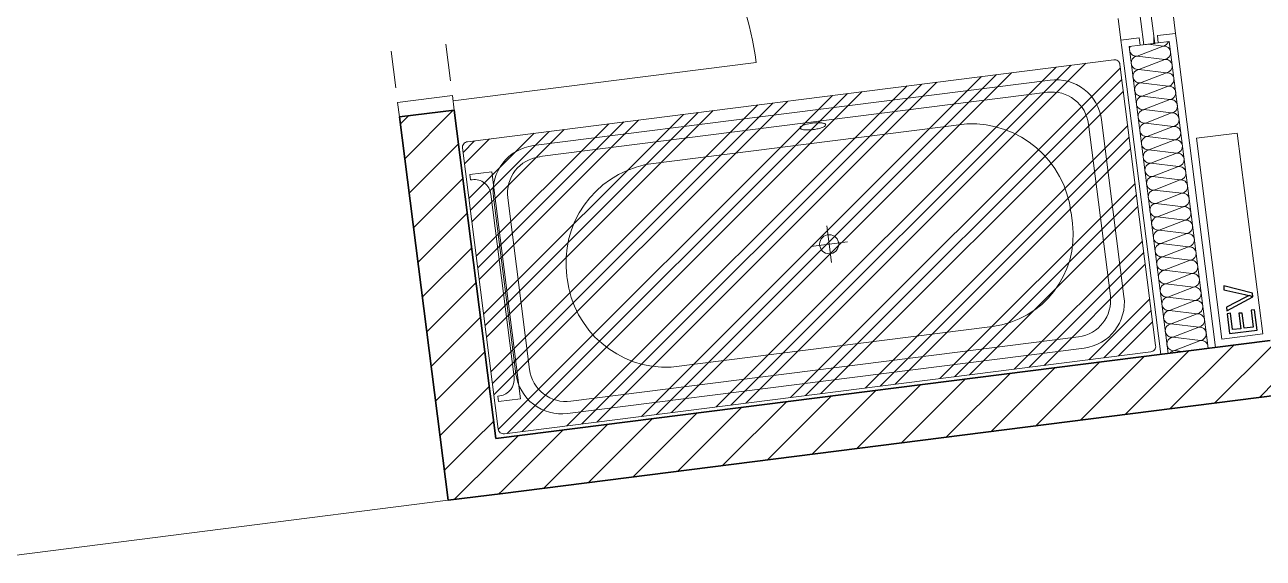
# Model space of a CAD drawing. Header units: metres. Extents: x 2713679.5 to 2713747.3, y 1226017.1 to 1226104.2.
# Drawn here: x 2713732.22 to 2713735.583, y 1226037.476 to 1226038.926 of the extents above; entities that cross this region are included whole.
import ezdxf

# ---------------------------------------------------------------- set-up
doc = ezdxf.new("R2010")
doc.units = ezdxf.units.M
doc.header["$MEASUREMENT"] = 0
doc.linetypes.add('31', pattern=[105, 75, -15, 0, -15])
doc.linetypes.add('Strichpunkt 3_1_1mm Achsen', pattern=[0.25, 0.15, -0.05, 0, -0.05])
for name, color, linetype, true_color in [('haustechnik', 7, 'Continuous', 0x0332dd), ('raum', 7, 'Continuous', 0x000000), ('texte', 7, 'Continuous', 0x000000)]:
    doc.layers.add(name, color=color, linetype=linetype, true_color=true_color)
doc.layers.add('plangrafiken', color=251, linetype='Continuous')
doc.layers.add('waende_stuetzen', color=250, linetype='Continuous')

msp = doc.modelspace()

# ---------------------------------------------------------------- linework, layer by layer
at = {"layer": 'haustechnik', "color": 106, "linetype": 'Continuous', "lineweight": 13, "true_color": 0x008a1e}
for p, q in [((2713735.4016, 1226038.617), (2713735.5127, 1226038.6311)), ((2713735.5127, 1226038.6311), (2713735.582, 1226038.0855)), ((2713735.4709, 1226038.0714), (2713735.4016, 1226038.617)), ((2713735.582, 1226038.0855), (2713735.4709, 1226038.0714))]:
    msp.add_line(p, q, dxfattribs=at)
at = {"layer": 'plangrafiken', "color": 7, "linetype": 'Continuous', "lineweight": 13}
for p, q in [((2713735.1773, 1226038.8305), (2713733.422, 1226038.6077)), ((2713735.291, 1226038.0536), (2713735.1941, 1226038.8175)), ((2713735.0044, 1226038.7752), (2713733.601, 1226038.5971)), ((2713733.6181, 1226038.5671), (2713734.997, 1226038.7421)), ((2713734.7785, 1226038.6564), (2713733.9055, 1226038.5456)), ((2713735.1088, 1226038.6554), (2713735.168, 1226038.1892)), ((2713735.205, 1226038.1869), (2713735.1441, 1226038.6669)), ((2713735.5127, 1226038.6311), (2713735.4016, 1226038.617)), ((2713735.582, 1226038.0855), (2713735.5127, 1226038.6311)), ((2713733.4084, 1226038.5908), (2713733.5053, 1226037.827)), ((2713735.4016, 1226038.617), (2713735.4709, 1226038.0714)), ((2713733.4878, 1226038.5263), (2713733.4283, 1226038.5188)), ((2713733.5661, 1226037.9093), (2713733.4878, 1226038.5263)), ((2713733.4283, 1226038.5188), (2713733.4302, 1226038.5039)), ((2713733.4302, 1226038.5039), (2713733.4351, 1226038.5045)), ((2713733.4854, 1226038.4655), (2713733.5486, 1226037.9675)), ((2713733.4927, 1226038.4574), (2713733.5536, 1226037.9773)), ((2713733.5906, 1226037.989), (2713733.5314, 1226038.4553)), ((2713735.0649, 1226038.3853), (2713735.0611, 1226038.415)), ((2713734.4044, 1226038.3282), (2713734.4041, 1226038.3301)), ((2713733.6921, 1226038.2413), (2713733.6927, 1226038.2363)), ((2713733.9753, 1226037.995), (2713734.8483, 1226038.1058)), ((2713735.4709, 1226038.0714), (2713735.582, 1226038.0855)), ((2713735.0814, 1226038.0774), (2713733.7024, 1226037.9024)), ((2713735.278, 1226038.0368), (2713733.5221, 1226037.814)), ((2713733.6934, 1226037.869), (2713735.0968, 1226038.0471)), ((2713733.5097, 1226037.9172), (2713733.5047, 1226037.9166)), ((2713733.5047, 1226037.9166), (2713733.5066, 1226037.9017)), ((2713733.5066, 1226037.9017), (2713733.5661, 1226037.9093))]:
    msp.add_line(p, q, dxfattribs=at)
at = {"layer": 'plangrafiken', "color": 255, "linetype": 'Continuous', "lineweight": 13}
for p, q in [((2713733.9352, 1226037.8664), (2713734.8588, 1226038.79)), ((2713733.9757, 1226037.8715), (2713734.8993, 1226038.7952)), ((2713734.0971, 1226037.887), (2713735.0208, 1226038.8106)), ((2713734.1376, 1226037.8921), (2713735.0613, 1226038.8157)), ((2713734.1781, 1226037.8972), (2713735.1018, 1226038.8209)), ((2713734.2996, 1226037.9127), (2713735.1952, 1226038.8083)), ((2713733.6922, 1226037.8356), (2713734.6158, 1226038.7592)), ((2713733.7327, 1226037.8407), (2713734.6563, 1226038.7643)), ((2713733.7732, 1226037.8458), (2713734.6968, 1226038.7695)), ((2713733.8947, 1226037.8613), (2713734.8183, 1226038.7849)), ((2713734.3401, 1226037.9178), (2713735.1992, 1226038.7769)), ((2713733.5056, 1226037.8257), (2713734.4134, 1226038.7335)), ((2713733.5302, 1226037.815), (2713734.4539, 1226038.7386)), ((2713733.5707, 1226037.8202), (2713734.4943, 1226038.7438)), ((2713734.3806, 1226037.9229), (2713735.2032, 1226038.7455)), ((2713733.4697, 1226038.108), (2713734.0489, 1226038.6873)), ((2713733.4737, 1226038.0766), (2713734.0894, 1226038.6924)), ((2713733.4856, 1226037.9825), (2713734.2109, 1226038.7078)), ((2713733.4896, 1226037.9511), (2713734.2514, 1226038.7129)), ((2713733.4936, 1226037.9198), (2713734.2919, 1226038.7181)), ((2713733.4458, 1226038.2963), (2713733.8059, 1226038.6564)), ((2713733.4498, 1226038.2649), (2713733.8464, 1226038.6616)), ((2713733.4537, 1226038.2335), (2713733.8869, 1226038.6667)), ((2713733.4657, 1226038.1394), (2713734.0084, 1226038.6821)), ((2713733.4259, 1226038.4531), (2713733.6035, 1226038.6307)), ((2713733.4299, 1226038.4218), (2713733.644, 1226038.6359)), ((2713733.4338, 1226038.3904), (2713733.6845, 1226038.641)), ((2713734.5021, 1226037.9383), (2713735.2151, 1226038.6514)), ((2713734.5426, 1226037.9435), (2713735.2191, 1226038.62)), ((2713733.4099, 1226038.5786), (2713733.4415, 1226038.6102)), ((2713733.4139, 1226038.5472), (2713733.482, 1226038.6153)), ((2713734.5831, 1226037.9486), (2713735.2231, 1226038.5887)), ((2713734.7046, 1226037.964), (2713735.2351, 1226038.4945)), ((2713734.7451, 1226037.9692), (2713735.239, 1226038.4632)), ((2713734.7855, 1226037.9743), (2713735.243, 1226038.4318)), ((2713734.907, 1226037.9897), (2713735.255, 1226038.3377)), ((2713734.9475, 1226037.9949), (2713735.2589, 1226038.3063)), ((2713734.988, 1226038), (2713735.2629, 1226038.2749)), ((2713735.1095, 1226038.0154), (2713735.2749, 1226038.1808)), ((2713735.15, 1226038.0206), (2713735.2789, 1226038.1494)), ((2713735.1905, 1226038.0257), (2713735.2828, 1226038.1181))]:
    msp.add_line(p, q, dxfattribs=at)
at = {"layer": 'plangrafiken', "color": 7, "linetype": '31', "lineweight": 13}
for p, q in [((2713734.398, 1226038.3787), (2713734.4106, 1226038.2795)), ((2713734.4539, 1226038.3354), (2713734.3547, 1226038.3228))]:
    msp.add_line(p, q, dxfattribs=at)
at = {"layer": 'plangrafiken', "color": 7, "linetype": 'Continuous', "lineweight": 13}
msp.add_circle((2713734.4043, 1226038.3291), 0.026, dxfattribs=at)
for centre, radius, start, end in [((2713735.1792, 1226038.8156), 0.015, 7.2325, 97.2326), ((2713735.0201, 1226038.6512), 0.125, 7.2326, 97.2326), ((2713735.0096, 1226038.6428), 0.1, 7.2326, 97.2326), ((2713734.3593, 1226038.5895), 0.0676, 106.6396, 111.2328), ((2713734.3679, 1226038.5613), 0.0971, 103.1144, 106.7189), ((2713734.3736, 1226038.5371), 0.1219, 100.064, 103.1585), ((2713734.3762, 1226038.5231), 0.1362, 97.2195, 100.094), ((2713734.3762, 1226038.5231), 0.1362, 94.3712, 97.2457), ((2713734.3752, 1226038.5373), 0.1219, 91.3067, 94.4012), ((2713734.3747, 1226038.5622), 0.0971, 87.7463, 91.3508), ((2713734.376, 1226038.5916), 0.0676, 83.2324, 87.8255), ((2713734.3793, 1226038.619), 0.04, 76.8717, 83.4003), ((2713734.3842, 1226038.6392), 0.0192, 66.6223, 77.2852), ((2713734.3891, 1226038.6501), 0.00731, 47.2664, 67.6697), ((2713734.3921, 1226038.6534), 0.00282, 9.4283, 47.6671), ((2713734.7904, 1226038.3842), 0.2724, 6.4932, 92.5194), ((2713734.3283, 1226038.6453), 0.00282, 146.7981, 185.0369), ((2713734.3321, 1226038.6429), 0.00731, 126.7954, 147.1987), ((2713734.3313, 1226038.6488), 0.00731, 227.2664, 247.6697), ((2713734.3395, 1226038.6335), 0.0192, 117.18, 127.8428), ((2713734.3362, 1226038.6597), 0.0192, 246.6223, 257.2852), ((2713734.3492, 1226038.6152), 0.04, 111.0649, 117.5935), ((2713734.341, 1226038.6798), 0.04, 256.8717, 263.4003), ((2713734.3444, 1226038.7072), 0.0676, 263.2324, 267.8255), ((2713734.3456, 1226038.7367), 0.0971, 267.7463, 271.3508), ((2713734.3451, 1226038.7616), 0.1219, 271.3067, 274.4012), ((2713734.3441, 1226038.7757), 0.1362, 274.3712, 277.2457), ((2713734.3442, 1226038.7757), 0.1362, 277.2195, 280.094), ((2713734.3467, 1226038.7618), 0.1219, 280.064, 283.1585), ((2713734.3525, 1226038.7376), 0.0971, 283.1144, 286.7189), ((2713734.361, 1226038.7093), 0.0676, 286.6396, 291.2328), ((2713734.3711, 1226038.6837), 0.04, 291.0649, 297.5935), ((2713734.3809, 1226038.6654), 0.0192, 297.18, 307.8428), ((2713734.3883, 1226038.656), 0.00731, 306.7954, 327.1987), ((2713733.4233, 1226038.5927), 0.015, 94.8063, 187.1963), ((2713733.6167, 1226038.4731), 0.125, 97.2326, 187.2326), ((2713733.6307, 1226038.4678), 0.1, 97.2326, 187.2326), ((2713733.9618, 1226038.2791), 0.2724, 101.9458, 187.972), ((2713733.4408, 1226038.4599), 0.045, 7.2326, 97.2326), ((2713734.8168, 1226038.3538), 0.25, 277.2326, 7.2326), ((2713733.9634, 1226038.2671), 0.2724, 186.4932, 272.5194), ((2713735.0688, 1226038.1766), 0.1, 277.2326, 7.2326), ((2713735.081, 1226038.1711), 0.125, 277.2326, 7.2326), ((2713735.2761, 1226038.0517), 0.015, 277.2325, 7.2326), ((2713733.6898, 1226038.0016), 0.1, 187.2326, 277.2326), ((2713733.504, 1226037.9619), 0.045, 277.2326, 7.2326), ((2713733.6777, 1226037.993), 0.125, 187.2326, 277.2326), ((2713733.5202, 1226037.8289), 0.015, 187.2326, 277.2326)]:
    msp.add_arc(centre, radius, start, end, dxfattribs=at)
at = {"layer": 'raum', "color": 255, "linetype": 'Continuous', "lineweight": 13}
msp.add_line((2713732.1292, 1226037.4759), (2713733.3693, 1226037.6333), dxfattribs=at)
at = {"layer": 'texte'}
for points in [[(2713735.4757, 1226038.2159), (2713735.4764, 1226038.2057), (2713735.5334, 1226038.1925), (2713735.5363, 1226038.1918), (2713735.5458, 1226038.1903), (2713735.5546, 1226038.186), (2713735.5538, 1226038.1962)], [(2713735.483, 1226038.1582), (2713735.4844, 1226038.148), (2713735.5546, 1226038.186), (2713735.5458, 1226038.1903), (2713735.5429, 1226038.1889), (2713735.5341, 1226038.1845)], [(2713735.4851, 1226038.1399), (2713735.4917, 1226038.0866), (2713735.5663, 1226038.0954), (2713735.559, 1226038.1509), (2713735.5502, 1226038.1502), (2713735.556, 1226038.1041), (2713735.5312, 1226038.1012), (2713735.5261, 1226038.1421), (2713735.5173, 1226038.1414), (2713735.5224, 1226038.0997), (2713735.4998, 1226038.0975), (2713735.4939, 1226038.1414)]]:
    msp.add_lwpolyline(points, close=True, dxfattribs=at)
at = {"layer": 'waende_stuetzen', "color": 7, "linetype": 'Continuous', "lineweight": 13}
for p, q in [((2713735.2585, 1226038.871), (2713735.1578, 1226039.6646)), ((2713735.1876, 1226039.6684), (2713735.2883, 1226038.8748)), ((2713735.2406, 1226038.8403), (2713735.311, 1226038.8677)), ((2713735.2982, 1226038.876), (2713735.2486, 1226038.8697)), ((2713735.2883, 1226038.8748), (2713735.2585, 1226038.871)), ((2713735.2705, 1226038.8725), (2713735.311, 1226038.8677)), ((2713733.3828, 1226038.7186), (2713734.2062, 1226038.8231)), ((2713735.2406, 1226038.8403), (2713735.3156, 1226038.8313)), ((2713735.2452, 1226038.8039), (2713735.3156, 1226038.8313)), ((2713735.2452, 1226038.8039), (2713735.3202, 1226038.7949)), ((2713735.2498, 1226038.7675), (2713735.3202, 1226038.7949)), ((2713735.2498, 1226038.7675), (2713735.3249, 1226038.7586)), ((2713735.2544, 1226038.7311), (2713735.3249, 1226038.7586)), ((2713733.3809, 1226038.7335), (2713733.2321, 1226038.7146)), ((2713733.3859, 1226038.6938), (2713733.3809, 1226038.7335)), ((2713735.2544, 1226038.7311), (2713735.3295, 1226038.7222)), ((2713735.259, 1226038.6948), (2713735.3295, 1226038.7222)), ((2713733.2321, 1226038.7146), (2713733.2371, 1226038.675)), ((2713735.259, 1226038.6948), (2713735.3341, 1226038.6858)), ((2713735.2636, 1226038.6584), (2713735.3341, 1226038.6858)), ((2713735.2636, 1226038.6584), (2713735.3387, 1226038.6494)), ((2713735.2683, 1226038.622), (2713735.3387, 1226038.6494)), ((2713735.2683, 1226038.622), (2713735.3433, 1226038.6131)), ((2713735.2729, 1226038.5856), (2713735.3433, 1226038.6131)), ((2713735.2729, 1226038.5856), (2713735.3479, 1226038.5767)), ((2713735.2775, 1226038.5493), (2713735.3479, 1226038.5767)), ((2713735.2775, 1226038.5493), (2713735.3526, 1226038.5403)), ((2713735.2821, 1226038.5129), (2713735.3526, 1226038.5403)), ((2713735.2821, 1226038.5129), (2713735.3572, 1226038.5039)), ((2713735.2867, 1226038.4765), (2713735.3572, 1226038.5039)), ((2713735.2867, 1226038.4765), (2713735.3618, 1226038.4676)), ((2713735.2913, 1226038.4401), (2713735.3618, 1226038.4676)), ((2713735.2913, 1226038.4401), (2713735.3664, 1226038.4312)), ((2713735.296, 1226038.4038), (2713735.3664, 1226038.4312)), ((2713735.296, 1226038.4038), (2713735.371, 1226038.3948)), ((2713735.3006, 1226038.3674), (2713735.371, 1226038.3948)), ((2713735.3006, 1226038.3674), (2713735.3756, 1226038.3584)), ((2713735.3052, 1226038.331), (2713735.3756, 1226038.3584)), ((2713735.3052, 1226038.331), (2713735.3803, 1226038.3221)), ((2713735.3098, 1226038.2946), (2713735.3803, 1226038.3221)), ((2713735.3098, 1226038.2946), (2713735.3849, 1226038.2857)), ((2713735.3144, 1226038.2583), (2713735.3849, 1226038.2857)), ((2713735.3144, 1226038.2583), (2713735.3895, 1226038.2493)), ((2713735.319, 1226038.2219), (2713735.3895, 1226038.2493)), ((2713735.319, 1226038.2219), (2713735.3941, 1226038.2129)), ((2713735.3237, 1226038.1855), (2713735.3941, 1226038.2129)), ((2713735.3237, 1226038.1855), (2713735.3987, 1226038.1766)), ((2713735.3283, 1226038.1491), (2713735.3987, 1226038.1766)), ((2713735.3283, 1226038.1491), (2713735.4033, 1226038.1402)), ((2713735.3329, 1226038.1128), (2713735.4033, 1226038.1402)), ((2713735.3329, 1226038.1128), (2713735.408, 1226038.1038)), ((2713735.3375, 1226038.0764), (2713735.408, 1226038.1038)), ((2713735.3375, 1226038.0764), (2713735.4126, 1226038.0674)), ((2713735.3421, 1226038.04), (2713735.4126, 1226038.0674)), ((2713735.3246, 1226038.0326), (2713735.4337, 1226038.0465)), ((2713735.3421, 1226038.04), (2713735.363, 1226038.0375))]:
    msp.add_line(p, q, dxfattribs=at)
at = {"layer": 'waende_stuetzen', "color": 7, "linetype": 'Strichpunkt 3_1_1mm Achsen', "lineweight": 13}
for p, q in [((2713735.1008, 1226039.6372), (2713735.1965, 1226038.8833)), ((2713735.2496, 1226039.6561), (2713735.3453, 1226038.9022)), ((2713733.2751, 1226039.5668), (2713733.3859, 1226038.6938)), ((2713733.1263, 1226039.5479), (2713733.2371, 1226038.675))]:
    msp.add_line(p, q, dxfattribs=at)
at = {"layer": 'waende_stuetzen', "color": 7, "linetype": 'Continuous', "lineweight": 18}
for p, q in [((2713735.2461, 1226038.8896), (2713735.1965, 1226038.8833)), ((2713735.2486, 1226038.8697), (2713735.2461, 1226038.8896)), ((2713735.2957, 1226038.8959), (2713735.3453, 1226038.9022)), ((2713735.2982, 1226038.876), (2713735.2957, 1226038.8959)), ((2713735.3478, 1226038.8823), (2713735.3453, 1226038.9022)), ((2713735.199, 1226038.8634), (2713735.1965, 1226038.8833)), ((2713735.199, 1226038.8634), (2713735.3047, 1226038.0301)), ((2713735.2188, 1226038.866), (2713735.2486, 1226038.8697)), ((2713735.2188, 1226038.866), (2713735.3246, 1226038.0326)), ((2713735.328, 1226038.8798), (2713735.2982, 1226038.876)), ((2713735.4337, 1226038.0465), (2713735.328, 1226038.8798)), ((2713735.4535, 1226038.049), (2713735.3478, 1226038.8823)), ((2713735.4337, 1226038.0465), (2713735.4535, 1226038.049)), ((2713735.3047, 1226038.0301), (2713735.3246, 1226038.0326))]:
    msp.add_line(p, q, dxfattribs=at)
at = {"layer": 'waende_stuetzen', "color": 7, "linetype": 'Continuous', "lineweight": 0, "true_color": 0xffffff}
msp.add_line((2713735.2861, 1226038.8745), (2713735.2861, 1226038.8916), dxfattribs=at)
at = {"layer": 'waende_stuetzen', "color": 7, "linetype": 'Continuous', "lineweight": 35}
for p, q in [((2713733.3859, 1226038.6938), (2713733.2371, 1226038.675)), ((2713733.4992, 1226037.801), (2713733.3859, 1226038.6938)), ((2713733.2371, 1226038.675), (2713733.3693, 1226037.6333)), ((2713735.6024, 1226038.0679), (2713733.4992, 1226037.801)), ((2713733.5181, 1226037.6522), (2713735.6212, 1226037.9191)), ((2713733.3693, 1226037.6333), (2713733.5181, 1226037.6522))]:
    msp.add_line(p, q, dxfattribs=at)
at = {"layer": 'waende_stuetzen', "color": 18, "linetype": 'Continuous', "lineweight": 0, "true_color": 0x000000}
for p, q in [((2713733.2515, 1226038.5616), (2713733.3834, 1226038.6935)), ((2713733.2395, 1226038.6557), (2713733.2619, 1226038.6781)), ((2713733.2634, 1226038.4675), (2713733.3976, 1226038.6016)), ((2713733.2754, 1226038.3733), (2713733.4096, 1226038.5075)), ((2713733.2873, 1226038.2792), (2713733.4215, 1226038.4134)), ((2713733.2993, 1226038.1851), (2713733.4334, 1226038.3193)), ((2713733.3112, 1226038.091), (2713733.4454, 1226038.2252)), ((2713733.3232, 1226037.9969), (2713733.4573, 1226038.131)), ((2713735.3297, 1226037.8821), (2713735.5029, 1226038.0553)), ((2713735.4512, 1226037.8975), (2713735.6045, 1226038.0508)), ((2713733.3351, 1226037.9027), (2713733.4693, 1226038.0369)), ((2713735.0868, 1226037.8513), (2713735.2599, 1226038.0244)), ((2713735.2082, 1226037.8667), (2713735.3814, 1226038.0399)), ((2713734.8438, 1226037.8204), (2713735.017, 1226037.9936)), ((2713734.9653, 1226037.8358), (2713735.1385, 1226038.009)), ((2713734.4793, 1226037.7742), (2713734.6525, 1226037.9474)), ((2713734.6008, 1226037.7896), (2713734.774, 1226037.9628)), ((2713734.7223, 1226037.805), (2713734.8955, 1226037.9782)), ((2713735.5727, 1226037.9129), (2713735.6165, 1226037.9567)), ((2713733.3471, 1226037.8086), (2713733.4812, 1226037.9428)), ((2713734.2364, 1226037.7433), (2713734.4096, 1226037.9165)), ((2713734.3579, 1226037.7588), (2713734.531, 1226037.9319)), ((2713733.9934, 1226037.7125), (2713734.1666, 1226037.8857)), ((2713734.1149, 1226037.7279), (2713734.2881, 1226037.9011)), ((2713733.4377, 1226037.7932), (2713733.4932, 1226037.8487)), ((2713733.7504, 1226037.6817), (2713733.9236, 1226037.8549)), ((2713733.8719, 1226037.6971), (2713734.0451, 1226037.8703)), ((2713733.5171, 1226037.6604), (2713733.6807, 1226037.824)), ((2713733.629, 1226037.6663), (2713733.8021, 1226037.8394)), ((2713733.359, 1226037.7145), (2713733.4377, 1226037.7932)), ((2713733.5051, 1226037.7545), (2713733.5592, 1226037.8086)), ((2713733.386, 1226037.6354), (2713733.5051, 1226037.7545)), ((2713733.5075, 1226037.6508), (2713733.5171, 1226037.6604))]:
    msp.add_line(p, q, dxfattribs=at)
at = {"layer": 'waende_stuetzen', "color": 7, "linetype": 'Continuous', "lineweight": 13}
for centre, radius, start, end in [((2713733.3828, 1226038.7186), 0.83, 7.2326, 97.2326), ((2713735.2383, 1226038.8584), 0.0183, 154.545, 187.2326), ((2713735.2383, 1226038.8584), 0.0183, 187.2326, 277.2326), ((2713735.3087, 1226038.8859), 0.0183, 277.2326, 339.8492), ((2713735.3133, 1226038.8495), 0.0183, 7.2326, 97.2326), ((2713735.2429, 1226038.8221), 0.0183, 97.2326, 187.2326), ((2713735.3133, 1226038.8495), 0.0183, 277.2326, 7.2326), ((2713735.3179, 1226038.8131), 0.0183, 7.2326, 97.2326), ((2713735.2429, 1226038.8221), 0.0183, 187.2326, 277.2326), ((2713735.2475, 1226038.7857), 0.0183, 97.2326, 187.2326), ((2713735.3179, 1226038.8131), 0.0183, 277.2326, 7.2326), ((2713735.3226, 1226038.7767), 0.0183, 7.2326, 97.2326), ((2713735.2475, 1226038.7857), 0.0183, 187.2326, 277.2326), ((2713735.2521, 1226038.7493), 0.0183, 97.2326, 187.2326), ((2713735.3226, 1226038.7767), 0.0183, 277.2326, 7.2326), ((2713735.3272, 1226038.7404), 0.0183, 7.2326, 97.2326), ((2713735.2521, 1226038.7493), 0.0183, 187.2326, 277.2326), ((2713735.2567, 1226038.7129), 0.0183, 97.2326, 187.2326), ((2713735.3272, 1226038.7404), 0.0183, 277.2326, 7.2326), ((2713735.3318, 1226038.704), 0.0183, 7.2326, 97.2326), ((2713735.2567, 1226038.7129), 0.0183, 187.2326, 277.2326), ((2713735.2613, 1226038.6766), 0.0183, 97.2326, 187.2326), ((2713735.3318, 1226038.704), 0.0183, 277.2326, 7.2326), ((2713735.2613, 1226038.6766), 0.0183, 187.2326, 277.2326), ((2713735.266, 1226038.6402), 0.0183, 97.2326, 187.2326), ((2713735.3364, 1226038.6676), 0.0183, 7.2326, 97.2326), ((2713735.3364, 1226038.6676), 0.0183, 277.2326, 7.2326), ((2713735.266, 1226038.6402), 0.0183, 187.2326, 277.2326), ((2713735.2706, 1226038.6038), 0.0183, 97.2326, 187.2326), ((2713735.341, 1226038.6312), 0.0183, 7.2326, 97.2326), ((2713735.341, 1226038.6312), 0.0183, 277.2326, 7.2326), ((2713735.2706, 1226038.6038), 0.0183, 187.2326, 277.2326), ((2713735.3456, 1226038.5949), 0.0183, 7.2326, 97.2326), ((2713735.3456, 1226038.5949), 0.0183, 277.2326, 7.2326), ((2713735.2752, 1226038.5675), 0.0183, 97.2326, 187.2326), ((2713735.2752, 1226038.5675), 0.0183, 187.2326, 277.2326), ((2713735.3502, 1226038.5585), 0.0183, 7.2326, 97.2326), ((2713735.3502, 1226038.5585), 0.0183, 277.2326, 7.2326), ((2713735.2798, 1226038.5311), 0.0183, 97.2326, 187.2326), ((2713735.2798, 1226038.5311), 0.0183, 187.2326, 277.2326), ((2713735.3549, 1226038.5221), 0.0183, 7.2326, 97.2326), ((2713735.3549, 1226038.5221), 0.0183, 277.2326, 7.2326), ((2713735.2844, 1226038.4947), 0.0183, 97.2326, 187.2326), ((2713735.2844, 1226038.4947), 0.0183, 187.2326, 277.2326), ((2713735.3595, 1226038.4857), 0.0183, 7.2326, 97.2326), ((2713735.3595, 1226038.4857), 0.0183, 277.2326, 7.2326), ((2713735.289, 1226038.4583), 0.0183, 97.2326, 187.2326), ((2713735.289, 1226038.4583), 0.0183, 187.2326, 277.2326), ((2713735.3641, 1226038.4494), 0.0183, 7.2326, 97.2326), ((2713735.3641, 1226038.4494), 0.0183, 277.2326, 7.2326), ((2713735.2937, 1226038.422), 0.0183, 97.2326, 187.2326), ((2713735.2937, 1226038.422), 0.0183, 187.2326, 277.2326), ((2713735.3687, 1226038.413), 0.0183, 7.2326, 97.2326), ((2713735.2983, 1226038.3856), 0.0183, 97.2326, 187.2326), ((2713735.3687, 1226038.413), 0.0183, 277.2326, 7.2326), ((2713735.3733, 1226038.3766), 0.0183, 7.2326, 97.2326), ((2713735.2983, 1226038.3856), 0.0183, 187.2326, 277.2326), ((2713735.3029, 1226038.3492), 0.0183, 97.2326, 187.2326), ((2713735.3733, 1226038.3766), 0.0183, 277.2326, 7.2326), ((2713735.3779, 1226038.3402), 0.0183, 7.2326, 97.2326), ((2713735.3029, 1226038.3492), 0.0183, 187.2326, 277.2326), ((2713735.3075, 1226038.3128), 0.0183, 97.2326, 187.2326), ((2713735.3779, 1226038.3402), 0.0183, 277.2326, 7.2326), ((2713735.3826, 1226038.3039), 0.0183, 7.2326, 97.2326), ((2713735.3075, 1226038.3128), 0.0183, 187.2326, 277.2326), ((2713735.3121, 1226038.2765), 0.0183, 97.2326, 187.2326), ((2713735.3826, 1226038.3039), 0.0183, 277.2326, 7.2326), ((2713735.3872, 1226038.2675), 0.0183, 7.2326, 97.2326), ((2713735.3121, 1226038.2765), 0.0183, 187.2326, 277.2326), ((2713735.3167, 1226038.2401), 0.0183, 97.2326, 187.2326), ((2713735.3872, 1226038.2675), 0.0183, 277.2326, 7.2326), ((2713735.3167, 1226038.2401), 0.0183, 187.2326, 277.2326), ((2713735.3214, 1226038.2037), 0.0183, 97.2326, 187.2326), ((2713735.3918, 1226038.2311), 0.0183, 7.2326, 97.2326), ((2713735.3918, 1226038.2311), 0.0183, 277.2326, 7.2326), ((2713735.3214, 1226038.2037), 0.0183, 187.2326, 277.2326), ((2713735.326, 1226038.1673), 0.0183, 97.2326, 187.2326), ((2713735.3964, 1226038.1947), 0.0183, 7.2326, 97.2326), ((2713735.3964, 1226038.1947), 0.0183, 277.2326, 7.2326), ((2713735.326, 1226038.1673), 0.0183, 187.2326, 277.2326), ((2713735.3306, 1226038.131), 0.0183, 97.2326, 187.2326), ((2713735.401, 1226038.1584), 0.0183, 7.2326, 97.2326), ((2713735.401, 1226038.1584), 0.0183, 277.2326, 7.2326), ((2713735.3306, 1226038.131), 0.0183, 187.2326, 277.2326), ((2713735.4056, 1226038.122), 0.0183, 7.2326, 97.2326), ((2713735.4056, 1226038.122), 0.0183, 277.2326, 7.2326), ((2713735.3352, 1226038.0946), 0.0183, 97.2326, 187.2326), ((2713735.3352, 1226038.0946), 0.0183, 187.2326, 277.2326), ((2713735.4103, 1226038.0856), 0.0183, 7.2326, 97.2326), ((2713735.4103, 1226038.0856), 0.0183, 277.2326, 7.2326), ((2713735.3398, 1226038.0582), 0.0183, 97.2326, 187.2326), ((2713735.3398, 1226038.0582), 0.0183, 187.2326, 277.2326), ((2713735.4149, 1226038.0492), 0.0183, 7.2326, 97.2326), ((2713735.4149, 1226038.0492), 0.0183, 351.0843, 7.2326), ((2713735.3444, 1226038.0218), 0.0183, 97.2326, 141.023)]:
    msp.add_arc(centre, radius, start, end, dxfattribs=at)

doc.saveas('drawing.dxf')
